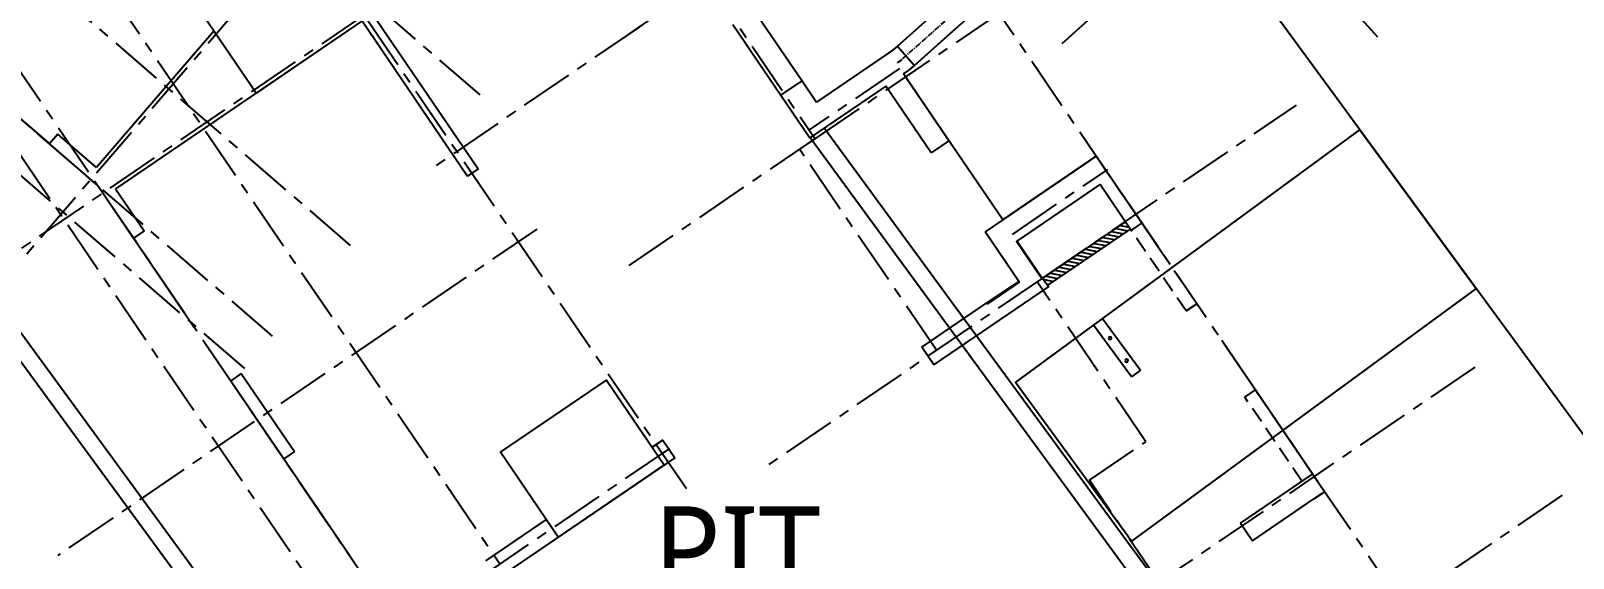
# Model space of a CAD drawing. Header units: millimetres. Extents: x 75184266 to 76346726, y -35077925 to -33679385.
# Drawn here: x 75381386 to 75399442, y -34533664 to -34527494 of the extents above; entities that cross this region are included whole.
import ezdxf
from ezdxf.enums import TextEntityAlignment as Align

# ---------------------------------------------------------------- set-up
doc = ezdxf.new("R2010")
doc.units = ezdxf.units.MM
doc.header["$LTSCALE"] = 50
doc.header["$MEASUREMENT"] = 0
for name, pattern in [('CENTER', [2, 1.25, -0.25, 0.25, -0.25]), ('HIDDEN2', [0.1875, 0.125, -0.0625]), ('XR-지하3층$0$H', [1.3, 0.8, -0.5])]:
    doc.linetypes.add(name, pattern=pattern)
doc.layers.add('CEN', color=1, linetype='CENTER')
doc.layers.add('XR-지하3층$0$일반주차', color=8, linetype='CONTINUOUS')
doc.layers.add('건축', color=8, linetype='CONTINUOUS', plot=False)
doc.styles.add('XR-지하3층$0$맑은고딕', font='')
doc.styles.get('XR-지하3층$0$맑은고딕').set_extended_font_data('Malgun Gothic')

# ---------------------------------------------------------------- blocks, each defined once
blk = doc.blocks.new('XR-지하3층$0$일반형 주차')
at = {"layer": 'XR-지하3층$0$일반주차'}
for p, q in [((750, 3865), (0, 3865)), ((750, 3735), (750, 3865)), ((0, 3735), (750, 3735))]:
    blk.add_line(p, q, dxfattribs=at)
blk.add_lwpolyline([(2300, 5000), (0, 5000), (0, 0), (2300, 0)], close=True, dxfattribs=at)
for centre in [(238, 3800), (563, 3800)]:
    blk.add_circle(centre, 17.5, dxfattribs=at)

msp = doc.modelspace()

# ---------------------------------------------------------------- hatches: boundary and pattern name
at = {"layer": '건축', "ltscale": 0.5}
h = msp.add_hatch(dxfattribs=at)
h.set_pattern_fill('ANSI31', color=256, scale=350, angle=-55.75093, style=0)
h.set_pattern_definition([(349.249067693, (60286198.265, 46158672.007), (8.161125973, 42.98207211), [])])
h.paths.add_polyline_path([(75394257.9, -34529813), (75394201.6, -34529730.3), (75393230.3, -34530391.6), (75393286.6, -34530474.3)])

# ---------------------------------------------------------------- linework, layer by layer
at = {"layer": 'CEN', "ltscale": 10}
for p, q in [((75392738.8, -34522621.9), (75397149.8, -34527564.2)), ((75384521.6, -34526412.3), (75380197.5, -34531430.7)), ((75389268.3, -34526846.7), (75390568.3, -34528756.2)), ((75385307.7, -34527293.1), (75379894, -34530979)), ((75391556, -34527932.5), (75390498, -34528652.9)), ((75388390.2, -34530239.1), (75390568.3, -34528756.2)), ((75387308.5, -34529814.2), (75381700.6, -34533632.4)), ((75394440.2, -34532301.9), (75393165.5, -34530429.7)), ((75398290.7, -34531428.4), (75394592.2, -34533946.6)), ((75393779, -34532752.2), (75394440.2, -34532301.9)), ((75394592.2, -34533946.6), (75393779, -34532752.2))]:
    msp.add_line(p, q, dxfattribs=at)
at = {"layer": 'CEN'}
for p, q in [((75394846.5, -34524916), (75391579.5, -34527831.8)), ((75391579.5, -34527831.8), (75391516.6, -34527874.6))]:
    msp.add_line(p, q, dxfattribs=at)
at = {"layer": 'CEN', "ltscale": 10}
for points in [[(75393458.6, -34527642.5), (75400416.4, -34521432.7)], [(75386647.4, -34528244), (75379688.4, -34522247.7)], [(75401335.7, -34539942), (75389293.6, -34522255.3)], [(75385129.7, -34530005.3), (75378170.7, -34524009)], [(75388381.9, -34527534.9), (75393341, -34524158.5)], [(75384215.8, -34531065.9), (75377037.2, -34524880.3)], [(75383889.4, -34531444.7), (75376824.5, -34525357)], [(75384205.9, -34525719.3), (75389066.2, -34532857.8)], [(75390568.3, -34528756.2), (75394601.6, -34526010.1)], [(75382304.8, -34527013.7), (75386878, -34533730.6)], [(75388505.9, -34527450.5), (75386125.4, -34529071.2)], [(75381147.5, -34527801.6), (75385720.8, -34534518.5)], [(75380692.9, -34528111.1), (75385724.8, -34535501.8)], [(75393227.5, -34530387.5), (75396202.8, -34528361.8)], [(75390303.8, -34528936.3), (75390568.3, -34528756.2)], [(75391987.6, -34531231.7), (75390386.5, -34528880)], [(75392878.6, -34529875), (75393994.5, -34529115.2)], [(75393227.5, -34530387.5), (75389992.5, -34532590.1)], [(75388861.8, -34532379.9), (75383386.1, -34536108.1)], [(75399312.2, -34532928.7), (75392927.2, -34537276)]]:
    msp.add_lwpolyline(points, dxfattribs=at)
at = {"layer": '건축'}
for p, q in [((75408969.2, -34545053.2), (75394837.9, -34525778.3)), ((75385262.8, -34527378.1), (75382378, -34529342.3)), ((75385262.8, -34527378.1), (75386498.1, -34529192.5)), ((75385386.8, -34527293.7), (75386622.1, -34529108.1)), ((75383528.4, -34527496), (75382153.9, -34529091.2)), ((75391432.2, -34527750.6), (75390584.9, -34528327.5)), ((75391486.9, -34527713.4), (75391432.2, -34527750.6)), ((75391531.1, -34527674), (75391486.9, -34527713.4)), ((75391531.1, -34527674), (75391730.9, -34527897.8)), ((75391531.1, -34527674, 0.1), (75391730.9, -34527897.8, 0.1)), ((75391672, -34527950.3), (75391730.9, -34527897.8)), ((75390414.4, -34528076.9), (75390584.9, -34528327.5)), ((75391601, -34527998.6), (75391672, -34527950.3)), ((75390166.4, -34528245.8), (75390505.8, -34528744.3)), ((75391394.4, -34528139.3), (75390505.8, -34528744.3)), ((75391926.2, -34528920.4), (75391394.4, -34528139.3)), ((75381703.2, -34528702.8), (75381605.3, -34528816.4)), ((75382169.5, -34529302.6), (75381605.3, -34528816.4)), ((75382153.9, -34529091.2), (75381703.2, -34528702.8)), ((75392132.9, -34528779.7), (75391926.2, -34528920.4)), ((75394393.1, -34529745.1), (75393858.5, -34528959.8)), ((75386622.1, -34529108.1), (75386498.1, -34529192.5)), ((75382169.5, -34529302.6), (75382588.8, -34529918.5)), ((75382378, -34529342.3), (75382712.8, -34529834.1)), ((75394269.1, -34529829.5), (75394393.1, -34529745.1)), ((75382712.8, -34529834.1), (75382588.8, -34529918.5)), ((75392950.5, -34530424.9), (75392556.6, -34529846.2)), ((75383849.7, -34531503.8), (75383725.7, -34531588.3)), ((75383849.7, -34531503.8), (75384471.5, -34532417.2)), ((75383725.7, -34531588.3), (75384347.6, -34532501.6)), ((75384471.5, -34532417.2), (75384347.6, -34532501.6)), ((75388783.2, -34532282.2), (75388659.2, -34532366.7)), ((75388783.2, -34532282.2), (75388923.9, -34532488.9)), ((75388923.9, -34532488.9), (75386849.2, -34533901.5)), ((75396531.7, -34532886.2), (75396391, -34532679.5)), ((75396407.7, -34532970.6), (75396531.7, -34532886.2)), ((75387419.3, -34533210.8), (75386708.5, -34533694.8))]:
    msp.add_line(p, q, dxfattribs=at)
at = {"layer": '건축', "ltscale": 0.5}
for p, q in [((75389851.6, -34527250.3), (75390414.4, -34528076.9)), ((75391531.1, -34527674, 0.1), (75392031, -34527227.8)), ((75389603.6, -34527419.2), (75390166.4, -34528245.8)), ((75391730.9, -34527897.8), (75392230.7, -34527451.7)), ((75390674.2, -34528629.7, 0), (75400647.5, -34542233.1)), ((75390508.7, -34528742.3, 0), (75400367.9, -34542190.1)), ((75393265.2, -34547394.5), (75380882.1, -34530504.1)), ((75393103.9, -34547512.8), (75380839, -34530783.6))]:
    msp.add_line(p, q, dxfattribs=at)
at = {"layer": '건축', "ltscale": 3}
msp.add_line((75392763.2, -34529705.5), (75392763.2, -34529705.5), dxfattribs=at)
msp.add_line((75392763.2, -34529705.5), (75392763.2, -34529705.5), dxfattribs=at)
at = {"layer": '건축', "linetype": 'HIDDEN2', "ltscale": 30}
for p, q in [((75395034.7, -34530687.4), (75394393.1, -34529745.1)), ((75394910.7, -34530771.8), (75395034.7, -34530687.4)), ((75394910.7, -34530771.8), (75395034.7, -34530687.4)), ((75395597.3, -34531780.3), (75395721.3, -34531695.9)), ((75395597.3, -34531780.3), (75395721.3, -34531695.9)), ((75396391, -34532679.5), (75395721.3, -34531695.9))]:
    msp.add_line(p, q, dxfattribs=at)
at = {"layer": '건축', "linetype": 'XR-지하3층$0$H', "ltscale": 50}
for points in [[(75398282, -34535456.9), (75393858.5, -34528959.8), (75392763.2, -34529705.5), (75391601, -34527998.6), (75391672, -34527950.3), (75394722.6, -34525227.6), (75395028.9, -34525570.8), (75399583.6, -34521505.7)], [(75377620.5, -34525382.9), (75382169.5, -34529302.6), (75385492.8, -34534183.8)]]:
    msp.add_lwpolyline(points, dxfattribs=at)
at = {"layer": '건축'}
for points in [[(75384022.9, -34528222.3), (75383347.5, -34527230.4), (75384587.5, -34526386.2), (75385262.8, -34527378.1)], [(75392923.8, -34529959.1), (75392932.1, -34529953.5), (75393230.3, -34530391.6), (75393222.1, -34530397.2)], [(75392584.2, -34530686.4), (75392578.5, -34530678.1), (75392950.5, -34530424.9), (75392956.1, -34530433.1)], [(75387560, -34533417.5), (75386884.7, -34532425.5), (75388124.6, -34531581.4), (75388799.9, -34532573.3)]]:
    msp.add_lwpolyline(points, close=True, dxfattribs=at)
for points in [[(75390166.4, -34528245.8), (75390414.4, -34528076.9)], [(75392132.9, -34528779.7), (75391601, -34527998.6)], [(75392763.2, -34529705.5), (75393858.5, -34528959.8)], [(75392932.1, -34529953.5), (75393903.3, -34529292.2)], [(75394269.1, -34529829.5), (75393903.3, -34529292.2)], [(75392763.2, -34529705.5), (75392763.2, -34529705.5), (75392556.6, -34529846.2)], [(75391958.8, -34531402.5), (75393297.9, -34530490.8), (75393230.3, -34530391.6)], [(75391818.1, -34531195.9), (75392578.5, -34530678.1)], [(75391958.8, -34531402.5), (75391818.1, -34531195.9)], [(75395547.9, -34533253.6), (75396391, -34532679.5)], [(75395688.6, -34533460.2), (75396407.7, -34532970.6)], [(75395547.9, -34533253.6), (75395688.6, -34533460.2)]]:
    msp.add_lwpolyline(points, dxfattribs=at)
at = {"layer": '건축', "ltscale": 3}
for points in [[(75393230.3, -34530391.6), (75394201.6, -34529730.3)], [(75393286.6, -34530474.3), (75394257.9, -34529813)]]:
    msp.add_lwpolyline(points, dxfattribs=at)
at = {"layer": '건축', "linetype": 'HIDDEN2', "ltscale": 30}
for points in [[(75394910.7, -34530771.8), (75394269.1, -34529829.5)], [(75396267, -34532763.9), (75395597.3, -34531780.3)]]:
    msp.add_lwpolyline(points, dxfattribs=at)
at = {"layer": '건축', "ltscale": 0.5}
for points in [[(75393230.3, -34530391.6), (75393222.1, -34530397.2), (75392923.8, -34529959.1), (75392932.1, -34529953.5)], [(75392578.5, -34530678.1), (75392584.2, -34530686.4), (75392956.1, -34530433.1), (75392950.5, -34530424.9)]]:
    msp.add_lwpolyline(points, dxfattribs=at)

# ---------------------------------------------------------------- block references
at = {"layer": '건축', "xscale": -1, "rotation": 126.2469343039791}
msp.add_blockref('XR-지하3층$0$일반형 주차', (75396944.6, -34528651.9), dxfattribs=at)

# ---------------------------------------------------------------- texts
at = {"layer": '건축', "style": 'XR-지하3층$0$맑은고딕'}
msp.add_text('쓰레기분리수거소', height=600, rotation=306.24693, dxfattribs=at).set_placement((75381442.1, -34534940.9), align=Align.MIDDLE_CENTER)
msp.add_text('PIT', height=1000, dxfattribs=at).set_placement((75389654.3, -34533557.2), align=Align.MIDDLE_CENTER)

doc.saveas('drawing.dxf')
